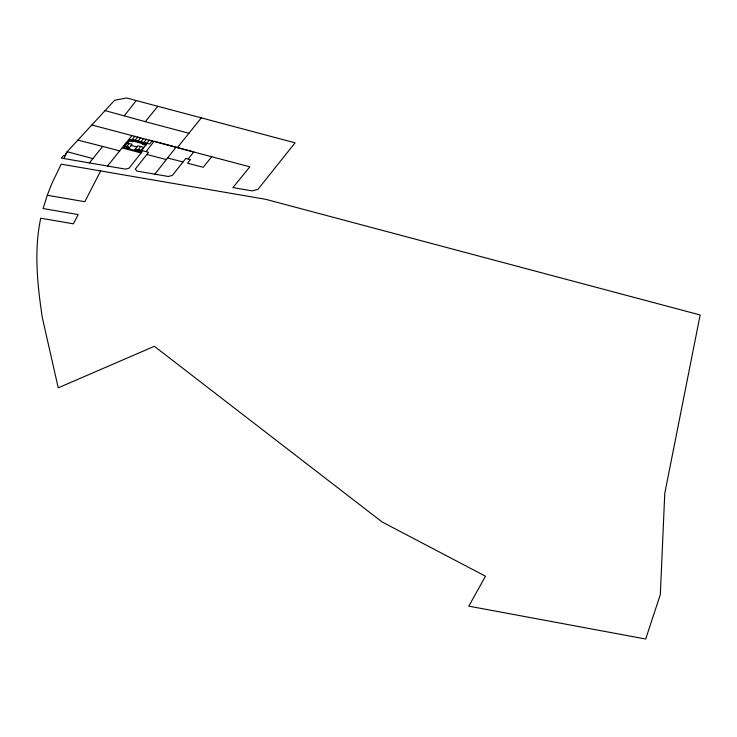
<?xml version="1.0" encoding="UTF-8"?>
<svg xmlns="http://www.w3.org/2000/svg" width="737" height="737" viewBox="0 0 737 737"><rect width="100%" height="100%" fill="white"/><g stroke="black" fill="none" stroke-linecap="round" stroke-linejoin="round"><path stroke-width="1.11" d="M47.297 195.259L51.424 184.462L61.189 164.167L265.633 199.294L700.15 314.985L664.765 493.44L660.334 594.547L645.695 639.025L468.796 606.146L485.49 576.205L382.07 521.943L154.346 346.298L58.223 387.837L42.331 317.629C37.394 284.851 33.773 250.948 40.728 218.216L73.414 223.827L78.186 214.568L43.087 208.543L47.297 195.259L84.81 201.717L100.665 170.947M92.89 158.593L67.168 151.739L64.598 155.811L63.594 155.627L61.318 158.096L63.907 158.538L67.168 151.739L114.604 100.278L126.598 97.975L295.076 142.831L257.904 189.381L252.146 190.883L232.92 187.576L249.852 166.838L91.821 124.986M146.064 151.638L154.125 141.191L193.674 151.96L188.156 158.989L185.853 158.381L172.357 175.424L168.322 176.484L136.861 171.076L135.286 169.077L148.57 152.301L142.831 150.781L129.012 168.22L125.557 169.132L63.907 158.538M126.598 146.838L129.196 143.512M134.917 136.188L132.319 139.523L149.602 144.019L152.2 140.693M127.648 148.524L128.735 147.133L125.041 146.166M133.369 141.2L132.89 141.808L129.196 140.841M128.56 148.763L132.08 144.259L126.322 142.766L123.724 146.092L129.482 147.584M135.193 140.27L137.791 136.944M138.077 141.016L140.675 137.69M134.327 150.265L137.847 145.76L143.604 147.262L141.007 150.588L135.249 149.086M140.96 141.771L143.558 138.436M136.87 150.928L137.957 149.528L141.661 150.495M142.591 143.595L142.112 144.203L145.815 145.171M138.132 149.841L140.721 146.506M143.844 142.517L146.442 139.192M146.718 143.264L149.316 139.938M124.258 115.866L136.253 100.545M154.862 174.172L175.986 147.262M107.519 166.037L132.034 135.442M177.35 147.63L201.312 117.865M211.712 156.732L203.228 167.281L187.585 163.227L190.459 159.597L188.156 158.989M89.389 162.923L102.701 146.433L119.79 150.919M105.087 110.587L145.29 121.66L157.819 106.285M77.873 140.122L102.701 146.433M129.675 140.233L146.285 144.553M131.158 145.438L136.925 146.939M167.585 157.967L183.006 161.993M146.847 154.484L166.322 159.56M145.29 121.66L188.912 133.268M122.222 147.907L141.08 153.001M130.283 139.45L123.954 147.566L140.564 151.886L146.903 143.77L130.283 139.45"/></g></svg>
